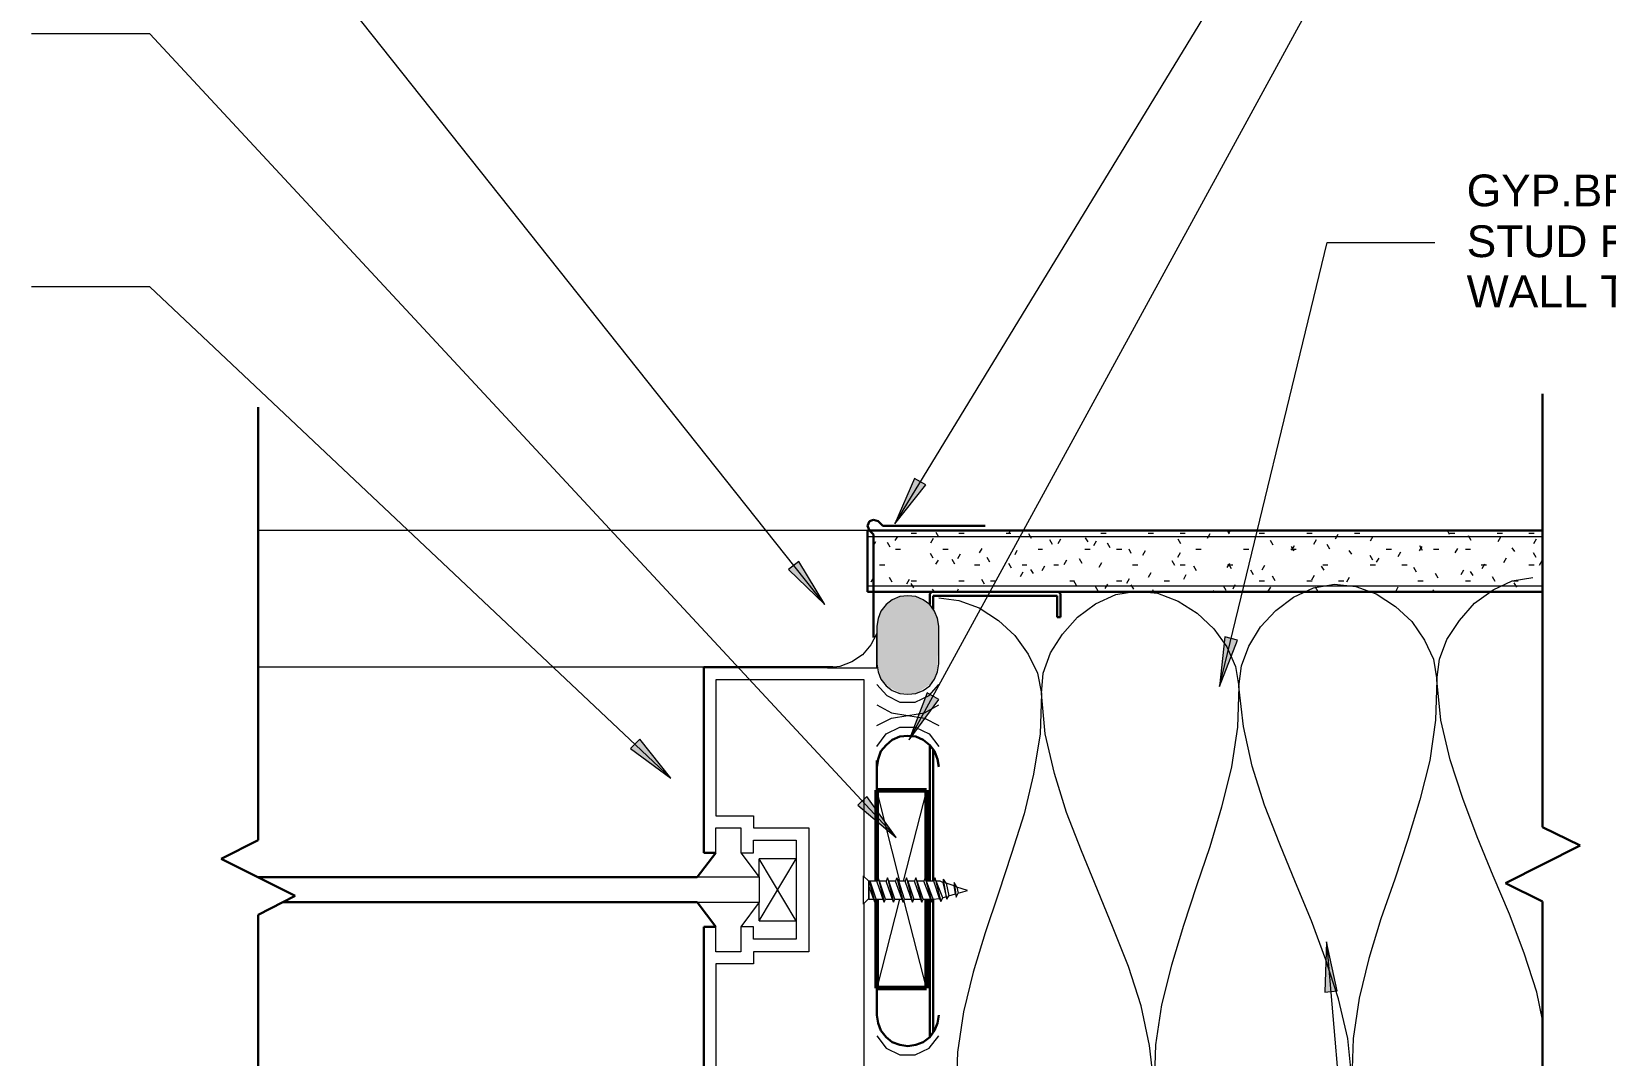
# Model space of a CAD drawing. Header units: inches. Extents: x -6061 to 13621, y -296 to 7483.
# Drawn here: x 5292.8 to 5483.7, y 6949.1 to 7073.3 of the extents above; entities that cross this region are included whole.
import ezdxf
from ezdxf.xclip import XClip

# ---------------------------------------------------------------- set-up
doc = ezdxf.new("R2010")
doc.units = ezdxf.units.IN
doc.header["$MEASUREMENT"] = 0
doc.header["$XCLIPFRAME"] = 0
doc.layers.get('0').update_dxf_attribs({"linetype": 'CONTINUOUS'})
doc.styles.add('Arial$001H0', font='arial.ttf')

# ---------------------------------------------------------------- blocks, each defined once
blk = doc.blocks.new('MF151174_16')
at = {"true_color": 0x7f7f7f}
blk.add_hatch(color=8, dxfattribs=at).paths.add_polyline_path([(659.4686519263934, 112.3103308230018), (662.6436518554266, 112.3103308230018), (662.6436518554266, 114.4693307747444), (659.4686519263934, 114.4693307747444)])
blk = doc.blocks.new('MF151124_13')
at = {"true_color": 0x7f7f7f}
blk.add_hatch(color=8, dxfattribs=at).paths.add_polyline_path([(662.6436518554266, 110.6593308599045), (666.6229850998149, 110.6593308599045), (666.6229850998149, 116.9246640531967), (662.6436518554266, 116.9246640531967)])

msp = doc.modelspace()

# ---------------------------------------------------------------- hatches: boundary and pattern name
at = {"true_color": 0x000007}
for points in [[(5397.524591464081, 7013.587406221273), (5401.288844857746, 7018.312745587789), (5399.927306396207, 7019.113650565165)], [(5389.0349987039, 7003.816365497292), (5385.911469292135, 7009.022247850233), (5384.630021328334, 7008.061161877382)], [(5436.929116350959, 6993.885143777835), (5439.091559789873, 6999.491478619464), (5437.569840332859, 6999.891931108152)], [(5399.286582414306, 6987.397813461092), (5402.890654812497, 6992.283333823083), (5401.449025853221, 6993.084238800458)], [(5370.373912731049, 6982.752564592314), (5366.609659337384, 6987.47790395883), (5365.488392369058, 6986.356636990504)], [(5397.684772459555, 6975.544419795934), (5394.160790559104, 6980.510030655663), (5393.039523590777, 6979.468854185075)], [(5449.903776984443, 6962.8901211534), (5449.663505491229, 6956.803243325347), (5451.185224948244, 6956.963424320821)]]:
    msp.add_hatch(color=7, dxfattribs=at).paths.add_polyline_path(points)

# ---------------------------------------------------------------- linework, layer by layer
at = {"color": 7, "linetype": 'Continuous', "lineweight": 9, "true_color": 0x000007}
for p, q in [((5389.0349987039, 7003.816365497292), (5305.42051906589, 7109.135370022179)), ((5397.524591464081, 7013.587406221273), (5449.98386748218, 7099.604600791409)), ((5399.286582414306, 6987.397813461092), (5449.98386748218, 7080.302790836658)), ((5307.182510016117, 7073.014555542541), (5292.846310921094, 7073.014555542541)), ((5397.684772459555, 6975.544419795934), (5307.182510016117, 7073.014555542541)), ((5436.929116350959, 6993.885143777835), (5449.98386748218, 7047.705958257473)), ((5449.98386748218, 7047.705958257473), (5463.038618613402, 7047.705958257473)), ((5307.182510016117, 7042.339894909057), (5292.846310921094, 7042.339894909057)), ((5370.373912731049, 6982.752564592314), (5307.182510016117, 7042.339894909057)), ((5394.240881056841, 7012.786501243898), (5320.317351645076, 7012.786501243898)), ((5407.135451192587, 7012.786501243898), (5407.05536069485, 7012.706410746161)), ((5411.540428568152, 7012.786501243898), (5411.380247572678, 7012.466139252948)), ((5438.130473817022, 7012.38604875521), (5437.890202323809, 7012.786501243898)), ((5438.21056431476, 7012.786501243898), (5438.050383319284, 7012.546229750686)), ((5457.912826758198, 7012.786501243898), (5457.83273626046, 7012.786501243898)), ((5464.800609563628, 7012.305958257473), (5464.560338070416, 7012.786501243898)), ((5464.800609563628, 7012.786501243898), (5464.720519065891, 7012.706410746161)), ((5473.370292821547, 7012.786501243898), (5473.370292821547, 7012.786501243898)), ((5394.240881056841, 7012.06568676426), (5476.093369744623, 7012.06568676426)), ((5394.320971554578, 7011.505053280097), (5394.240881056841, 7011.585143777835)), ((5395.201967029691, 7011.424962782359), (5394.881605038741, 7010.864329298196)), ((5396.963957979918, 7010.784238800459), (5396.643595988968, 7011.344872284622)), ((5397.844953455031, 7012.06568676426), (5397.524591464081, 7011.585143777835)), ((5399.52685390752, 7012.466139252948), (5400.16757788942, 7012.466139252948)), ((5402.169840332859, 7011.825415271047), (5401.849478341908, 7011.264781786885)), ((5402.890654812497, 7011.985596266522), (5402.570292821547, 7012.546229750686)), ((5405.293369744623, 7012.466139252948), (5405.934093726524, 7012.466139252948)), ((5411.059885581728, 7012.466139252948), (5411.62051906589, 7012.466139252948)), ((5414.103324495755, 7011.825415271047), (5413.782962504804, 7012.38604875521)), ((5416.666220423356, 7011.104600791409), (5416.345858432406, 7011.665234275572)), ((5417.627306396207, 7011.74532477331), (5417.306944405257, 7011.184691289147)), ((5420.991107301184, 7011.424962782359), (5420.670745310234, 7011.905505768786)), ((5421.952193274035, 7011.505053280097), (5421.631831283085, 7010.944419795935)), ((5422.512826758199, 7012.466139252948), (5423.153550740099, 7012.466139252948)), ((5423.634093726524, 7010.704148302721), (5423.313731735574, 7011.264781786885)), ((5428.279342595302, 7012.466139252948), (5428.920066577203, 7012.466139252948)), ((5432.203776984443, 7011.184691289147), (5431.883414993492, 7011.74532477331)), ((5432.123686486705, 7012.466139252948), (5432.764410468606, 7012.466139252948)), ((5435.727758884896, 7012.38604875521), (5435.407396893945, 7011.825415271047)), ((5441.734546215212, 7012.466139252948), (5442.375270197113, 7012.466139252948)), ((5443.416446667701, 7011.024510293671), (5443.09608467675, 7011.585143777835)), ((5445.979342595302, 7010.944419795935), (5445.658980604352, 7010.383786311771)), ((5445.979342595302, 7010.303695814034), (5445.658980604352, 7010.864329298196)), ((5447.501062052316, 7012.466139252948), (5448.141786034216, 7012.466139252948)), ((5448.622329020642, 7011.665234275572), (5448.301967029692, 7011.104600791409)), ((5450.30422947313, 7010.543967307247), (5449.98386748218, 7011.104600791409)), ((5451.265315445981, 7012.305958257473), (5450.944953455031, 7011.74532477331)), ((5453.26757788942, 7012.466139252948), (5453.908301871321, 7012.466139252948)), ((5455.510111826072, 7012.06568676426), (5455.189749835122, 7011.505053280097)), ((5461.436808658651, 7010.864329298196), (5461.116446667701, 7010.303695814034)), ((5461.516899156389, 7010.383786311771), (5461.196537165439, 7010.944419795935)), ((5464.800609563628, 7012.466139252948), (5465.441333545528, 7012.466139252948)), ((5467.443595988968, 7011.585143777835), (5467.123233998018, 7012.145777261998)), ((5470.567125400732, 7012.466139252948), (5471.207849382633, 7012.466139252948)), ((5470.96757788942, 7011.985596266522), (5470.64721589847, 7011.424962782359)), ((5474.411469292135, 7012.466139252948), (5475.052193274036, 7012.466139252948)), ((5475.292464767248, 7011.74532477331), (5474.972102776298, 7011.184691289147)), ((5397.604681961819, 7010.543967307247), (5398.245405943719, 7010.543967307247)), ((5402.169840332859, 7009.422700338921), (5401.849478341908, 7009.983333823084)), ((5402.810564314759, 7009.182428845708), (5402.490202323809, 7008.701885859283)), ((5403.371197798922, 7010.543967307247), (5404.011921780822, 7010.543967307247)), ((5404.812826758198, 7008.701885859283), (5404.492464767249, 7009.262519343445)), ((5405.453550740099, 7009.903243325346), (5405.133188749149, 7009.342609841184)), ((5408.096537165438, 7010.624057804984), (5407.776175174487, 7010.063424320821)), ((5409.057623138289, 7008.942157352496), (5408.737261147338, 7009.502790836658)), ((5412.341333545529, 7010.383786311771), (5412.101062052316, 7009.823152827608)), ((5414.904229473131, 7010.543967307247), (5415.464862957293, 7010.543967307247)), ((5418.348120875846, 7009.182428845708), (5418.027758884895, 7008.621795361545)), ((5420.270292821547, 7008.781976357021), (5419.949930830597, 7009.342609841184)), ((5420.590654812497, 7010.543967307247), (5421.231378794398, 7010.543967307247)), ((5424.4349987039, 7010.543967307247), (5425.0757226858, 7010.543967307247)), ((5426.196989654126, 7009.983333823084), (5425.956718160913, 7010.543967307247)), ((5427.878890106615, 7010.303695814034), (5427.558528115665, 7009.743062329871)), ((5431.482962504804, 7008.541704863807), (5431.162600513854, 7009.102338347971)), ((5432.123686486705, 7010.063424320821), (5431.803324495755, 7009.502790836658)), ((5434.045858432406, 7010.543967307247), (5434.686582414307, 7010.543967307247)), ((5439.812374269511, 7010.543967307247), (5440.453098251411, 7010.543967307247)), ((5445.578890106614, 7010.543967307247), (5446.219614088515, 7010.543967307247)), ((5452.94721589847, 7009.903243325346), (5452.62685390752, 7010.383786311771)), ((5455.510111826072, 7009.182428845708), (5455.189749835122, 7009.743062329871)), ((5456.23092630571, 7009.422700338921), (5455.91056431476, 7008.942157352496)), ((5457.111921780823, 7010.543967307247), (5457.752645762723, 7010.543967307247)), ((5458.873912731049, 7010.143514818559), (5458.553550740099, 7009.582881334396)), ((5462.878437617926, 7010.543967307247), (5463.519161599827, 7010.543967307247)), ((5465.761695536479, 7010.624057804984), (5465.441333545528, 7010.063424320821)), ((5466.722781509329, 7010.543967307247), (5467.36350549123, 7010.543967307247)), ((5471.688392369058, 7009.422700338921), (5471.368030378108, 7008.862066854757)), ((5472.729568839646, 7010.223605316296), (5472.409206848696, 7010.704148302721)), ((5475.292464767248, 7009.502790836658), (5474.972102776298, 7010.063424320821)), ((5476.013279246887, 7009.102338347971), (5475.692917255936, 7008.541704863807)), ((5394.961695536479, 7007.100075904531), (5394.641333545529, 7006.539442420369)), ((5395.682510016117, 7008.621795361545), (5396.323233998018, 7008.621795361545)), ((5397.20422947313, 7006.539442420369), (5396.88386748218, 7007.100075904531)), ((5407.215541690325, 7008.621795361545), (5407.856265672225, 7008.621795361545)), ((5411.700609563628, 7008.221342872857), (5411.380247572678, 7008.781976357021)), ((5413.062148025167, 7007.740799886432), (5412.741786034217, 7007.18016640227)), ((5412.982057527429, 7008.621795361545), (5413.542691011592, 7008.621795361545)), ((5414.343595988968, 7007.580618890957), (5414.023233998018, 7008.061161877382)), ((5415.705134450506, 7008.46161436607), (5415.384772459556, 7007.900980881906)), ((5416.826401418832, 7008.621795361545), (5417.387034902995, 7008.621795361545)), ((5422.592917255936, 7008.862066854757), (5422.272555264985, 7008.301433370595)), ((5426.357170649601, 7008.621795361545), (5426.997894631501, 7008.621795361545)), ((5428.599704586253, 7007.660709388694), (5428.279342595302, 7007.100075904531)), ((5432.123686486705, 7008.621795361545), (5432.764410468606, 7008.621795361545)), ((5432.844500966343, 7007.420437895482), (5432.524138975393, 7006.859804411319)), ((5434.125948930144, 7007.900980881906), (5433.805586939194, 7008.46161436607)), ((5438.130473817022, 7008.781976357021), (5437.810111826071, 7008.301433370595)), ((5437.890202323809, 7008.621795361545), (5438.53092630571, 7008.621795361545)), ((5438.370745310234, 7008.14125237512), (5438.050383319284, 7008.701885859283)), ((5441.013731735574, 7007.420437895482), (5440.693369744624, 7007.981071379645)), ((5442.375270197113, 7008.541704863807), (5442.054908206163, 7007.981071379645)), ((5443.656718160913, 7006.699623415843), (5443.336356169963, 7007.260256900006)), ((5448.382057527429, 7007.340347397744), (5448.061695536479, 7006.779713913582)), ((5449.583414993493, 7007.981071379645), (5449.263053002542, 7008.46161436607)), ((5449.423233998017, 7008.621795361545), (5450.063957979917, 7008.621795361545)), ((5452.62685390752, 7007.100075904531), (5452.306491916569, 7006.539442420369)), ((5455.189749835122, 7008.621795361545), (5455.830473817022, 7008.621795361545)), ((5459.034093726525, 7008.621795361545), (5459.674817708425, 7008.621795361545)), ((5460.79608467675, 7007.740799886432), (5460.4757226858, 7008.301433370595)), ((5463.43907110209, 7007.019985406794), (5463.11870911114, 7007.580618890957)), ((5466.482510016117, 7007.981071379645), (5466.162148025167, 7007.420437895482)), ((5467.68386748218, 7007.340347397744), (5467.36350549123, 7007.82089038417)), ((5468.644953455031, 7008.621795361545), (5469.285677436931, 7008.621795361545)), ((5469.045405943719, 7008.701885859283), (5468.725043952769, 7008.14125237512)), ((5470.32685390752, 7006.619532918106), (5470.006491916569, 7007.18016640227)), ((5472.409206848696, 7006.699623415843), (5474.89201227856, 7007.100075904531)), ((5474.411469292135, 7008.621795361545), (5475.052193274036, 7008.621795361545)), ((5394.240881056841, 7006.058899433943), (5476.093369744623, 7006.058899433943)), ((5399.286582414306, 7006.859804411319), (5398.966220423356, 7006.299170927156)), ((5399.52685390752, 7006.699623415843), (5400.16757788942, 7006.699623415843)), ((5399.84721589847, 7005.818627940731), (5399.52685390752, 7006.379261424894)), ((5402.330021328335, 7005.338084954305), (5402.089749835121, 7005.658446945255)), ((5405.213279246886, 7005.658446945255), (5405.053098251411, 7005.338084954305)), ((5405.293369744623, 7006.699623415843), (5405.934093726524, 7006.699623415843)), ((5408.416899156388, 7006.299170927156), (5408.096537165438, 7006.859804411319)), ((5409.137713636026, 7006.699623415843), (5409.778437617927, 7006.699623415843)), ((5409.538166124714, 7005.338084954305), (5409.458075626977, 7005.338084954305)), ((5418.748573364534, 7006.699623415843), (5419.309206848696, 7006.699623415843)), ((5419.549478341909, 7006.138989931681), (5419.229116350958, 7006.699623415843)), ((5422.192464767248, 7005.418175452043), (5421.872102776298, 7005.978808936205)), ((5423.313731735574, 7006.299170927156), (5422.993369744623, 7005.738537442993)), ((5424.354908206162, 7005.017722963355), (5426.837713636027, 7005.418175452043)), ((5424.4349987039, 7006.699623415843), (5425.0757226858, 7006.699623415843)), ((5425.956718160913, 7006.939894909056), (5425.636356169963, 7006.379261424894)), ((5426.517351645076, 7005.658446945255), (5426.196989654126, 7006.219080429419)), ((5426.837713636027, 7005.418175452043), (5429.400609563629, 7005.17790395883)), ((5428.920066577203, 7005.338084954305), (5428.839976079465, 7005.578356447518)), ((5429.400609563629, 7005.17790395883), (5431.883414993492, 7004.21681798598)), ((5430.201514541004, 7006.699623415843), (5430.842238522904, 7006.699623415843)), ((5436.20830187132, 7005.49826594978), (5436.048120875846, 7005.338084954305)), ((5437.730021328334, 7005.49826594978), (5437.409659337383, 7006.058899433943)), ((5438.771197798922, 7006.219080429419), (5438.53092630571, 7005.658446945255)), ((5441.734546215212, 7006.699623415843), (5442.375270197113, 7006.699623415843)), ((5443.09608467675, 7005.898718438468), (5442.7757226858, 7005.418175452043)), ((5445.899252097564, 7004.697360972405), (5448.301967029692, 7005.818627940731)), ((5447.501062052316, 7006.699623415843), (5448.141786034216, 7006.699623415843)), ((5448.301967029692, 7005.818627940731), (5450.864862957294, 7006.299170927156)), ((5448.862600513854, 7005.338084954305), (5448.542238522904, 7005.898718438468)), ((5450.864862957294, 7006.299170927156), (5453.427758884895, 7005.978808936205)), ((5451.345405943719, 7006.699623415843), (5451.986129925619, 7006.699623415843)), ((5453.427758884895, 7005.978808936205), (5455.91056431476, 7005.097813461092)), ((5455.510111826072, 7005.338084954305), (5455.510111826072, 7005.418175452043)), ((5455.91056431476, 7005.097813461092), (5458.233188749148, 7003.576094004079)), ((5458.553550740099, 7005.898718438468), (5458.233188749148, 7005.338084954305)), ((5460.956265672226, 7006.699623415843), (5461.596989654126, 7006.699623415843)), ((5462.878437617926, 7005.578356447518), (5462.718256622452, 7005.338084954305)), ((5466.722781509329, 7006.699623415843), (5467.36350549123, 7006.699623415843)), ((5467.844048477656, 7003.976546492767), (5470.086582414307, 7005.578356447518)), ((5470.086582414307, 7005.578356447518), (5472.409206848696, 7006.699623415843)), ((5472.489297346434, 7006.699623415843), (5473.130021328334, 7006.699623415843)), ((5472.969840332859, 7005.898718438468), (5472.649478341908, 7006.459351922631)), ((5396.483414993492, 7003.816365497292), (5395.842691011592, 7003.015460519916)), ((5397.20422947313, 7004.376998981455), (5396.483414993492, 7003.816365497292)), ((5398.165315445981, 7004.777451470142), (5397.20422947313, 7004.376998981455)), ((5399.126401418832, 7004.85754196788), (5398.165315445981, 7004.777451470142)), ((5400.087487391683, 7004.777451470142), (5399.126401418832, 7004.85754196788)), ((5400.968482866796, 7004.376998981455), (5400.087487391683, 7004.777451470142)), ((5401.769387844171, 7003.816365497292), (5400.968482866796, 7004.376998981455)), ((5402.330021328335, 7003.015460519916), (5401.769387844171, 7003.816365497292)), ((5402.890654812497, 7004.617270474668), (5405.293369744623, 7004.296908483717)), ((5405.293369744623, 7004.296908483717), (5407.776175174487, 7003.415913008605)), ((5407.776175174487, 7003.415913008605), (5410.098799608877, 7001.89419355159)), ((5419.709659337384, 7002.294646040278), (5421.872102776298, 7003.896455995029)), ((5421.872102776298, 7003.896455995029), (5424.354908206162, 7005.017722963355)), ((5431.883414993492, 7004.21681798598), (5434.206039427881, 7002.775189026704)), ((5443.73680865865, 7003.095551017654), (5445.899252097564, 7004.697360972405)), ((5458.233188749148, 7003.576094004079), (5460.235451192588, 7001.734012556115)), ((5466.001967029692, 7001.89419355159), (5467.844048477656, 7003.976546492767)), ((5395.522329020641, 7002.134465044803), (5395.362148025167, 7001.173379071952)), ((5395.842691011592, 7003.015460519916), (5395.522329020641, 7002.134465044803)), ((5402.730473817022, 7002.134465044803), (5402.330021328335, 7003.015460519916)), ((5402.890654812497, 7001.173379071952), (5402.730473817022, 7002.134465044803)), ((5410.098799608877, 7001.89419355159), (5412.101062052316, 7000.052112103626)), ((5417.86757788942, 7000.212293099102), (5419.709659337384, 7002.294646040278)), ((5434.206039427881, 7002.775189026704), (5436.20830187132, 7000.853017081003)), ((5441.894727210687, 7001.093288574215), (5443.73680865865, 7003.095551017654)), ((5460.235451192588, 7001.734012556115), (5461.757170649601, 6999.491478619464)), ((5464.480247572677, 6999.571569117201), (5466.001967029692, 7001.89419355159)), ((5395.362148025167, 7000.292383596839), (5394.641333545529, 6998.930845135301)), ((5395.362148025167, 7001.173379071952), (5395.362148025167, 6996.608220700911)), ((5395.362148025167, 6996.127677714487), (5395.362148025167, 7000.292383596839)), ((5402.890654812497, 6996.608220700911), (5402.890654812497, 7001.173379071952)), ((5412.101062052316, 7000.052112103626), (5413.702872007067, 6997.809578166974)), ((5416.425948930144, 6997.96975916245), (5417.86757788942, 7000.212293099102)), ((5436.20830187132, 7000.853017081003), (5437.810111826071, 6998.690573642089)), ((5440.453098251411, 6998.770664139825), (5441.894727210687, 7001.093288574215)), ((5461.757170649601, 6999.491478619464), (5462.878437617926, 6997.168854185074)), ((5463.599252097565, 6997.168854185074), (5464.480247572677, 6999.571569117201)), ((5393.60015707494, 6997.729487669238), (5392.318709111139, 6996.848492194124)), ((5394.641333545529, 6998.930845135301), (5393.60015707494, 6997.729487669238)), ((5413.702872007067, 6997.809578166974), (5414.824138975393, 6995.486953732586)), ((5415.544953455031, 6995.486953732586), (5416.425948930144, 6997.96975916245)), ((5437.810111826071, 6998.690573642089), (5438.85128829666, 6996.287858709961)), ((5439.572102776297, 6996.367949207699), (5440.453098251411, 6998.770664139825)), ((5374.378437617926, 6996.207768212224), (5320.317351645076, 6996.207768212224)), ((5390.877080151864, 6996.287858709961), (5389.35536069485, 6996.127677714487)), ((5389.35536069485, 6996.127677714487), (5395.362148025167, 6996.127677714487)), ((5392.318709111139, 6996.848492194124), (5390.877080151864, 6996.287858709961)), ((5395.362148025167, 6996.608220700911), (5395.522329020641, 6995.64713472806)), ((5395.522329020641, 6995.64713472806), (5395.842691011592, 6994.766139252948)), ((5402.330021328335, 6994.766139252948), (5402.730473817022, 6995.64713472806)), ((5402.730473817022, 6995.64713472806), (5402.890654812497, 6996.608220700911)), ((5438.85128829666, 6996.287858709961), (5439.251740785347, 6993.885143777835)), ((5439.251740785347, 6993.885143777835), (5439.572102776297, 6996.367949207699)), ((5462.878437617926, 6997.168854185074), (5463.278890106614, 6994.68604875521)), ((5463.278890106614, 6994.68604875521), (5463.599252097565, 6997.168854185074)), ((5393.840428568154, 6994.68604875521), (5375.820066577203, 6994.68604875521)), ((5375.820066577203, 6994.68604875521), (5375.820066577203, 6978.187406221274)), ((5393.840428568154, 6970.73898993168), (5393.840428568154, 6994.68604875521)), ((5395.362148025167, 6994.125415271047), (5396.56350549123, 6992.763876809509)), ((5395.842691011592, 6994.766139252948), (5396.483414993492, 6993.965234275573)), ((5396.483414993492, 6993.965234275573), (5397.20422947313, 6993.404600791409)), ((5400.968482866796, 6993.404600791409), (5401.769387844171, 6993.965234275573)), ((5401.689297346434, 6992.763876809509), (5402.890654812497, 6994.125415271047)), ((5401.769387844171, 6993.965234275573), (5402.330021328335, 6994.766139252948)), ((5414.824138975393, 6995.486953732586), (5415.304681961818, 6993.004148302722)), ((5415.304681961818, 6993.004148302722), (5415.544953455031, 6995.486953732586)), ((5439.251740785347, 6993.885143777835), (5439.091559789873, 6988.919532918106)), ((5439.812374269511, 6988.999623415844), (5439.251740785347, 6993.885143777835)), ((5463.278890106614, 6994.68604875521), (5463.11870911114, 6989.80052839322)), ((5463.75943309304, 6989.80052839322), (5463.278890106614, 6994.68604875521)), ((5396.56350549123, 6992.763876809509), (5398.165315445981, 6991.962971832134)), ((5397.20422947313, 6993.404600791409), (5398.165315445981, 6993.004148302722)), ((5398.165315445981, 6993.004148302722), (5399.126401418832, 6992.924057804984)), ((5398.165315445981, 6991.962971832134), (5400.007396893945, 6991.962971832134)), ((5399.126401418832, 6992.924057804984), (5400.087487391683, 6993.004148302722)), ((5400.007396893945, 6991.962971832134), (5401.689297346434, 6992.763876809509)), ((5400.087487391683, 6993.004148302722), (5400.968482866796, 6993.404600791409)), ((5415.304681961818, 6993.004148302722), (5415.144500966343, 6988.11862794073)), ((5415.785224948244, 6988.11862794073), (5415.304681961818, 6993.004148302722)), ((5395.362148025167, 6991.642609841183), (5397.124138975392, 6990.681523868332)), ((5395.362148025167, 6989.159804411319), (5397.124138975392, 6990.040799886432)), ((5397.124138975392, 6990.681523868332), (5399.126401418832, 6990.361161877382)), ((5397.124138975392, 6990.040799886432), (5399.126401418832, 6990.361161877382)), ((5399.126401418832, 6990.361161877382), (5401.128663862271, 6990.681523868332)), ((5399.126401418832, 6990.361161877382), (5401.128663862271, 6990.040799886432)), ((5401.128663862271, 6990.681523868332), (5402.890654812497, 6991.642609841183)), ((5401.128663862271, 6990.040799886432), (5402.890654812497, 6989.159804411319)), ((5463.11870911114, 6989.80052839322), (5462.397894631502, 6984.915008031228)), ((5464.880700061366, 6984.995098528966), (5463.75943309304, 6989.80052839322)), ((5395.362148025167, 6986.596908483717), (5396.483414993492, 6988.11862794073)), ((5396.483414993492, 6988.11862794073), (5398.165315445981, 6988.919532918106)), ((5398.165315445981, 6988.919532918106), (5400.007396893945, 6988.919532918106)), ((5400.007396893945, 6988.919532918106), (5401.689297346434, 6988.11862794073)), ((5401.689297346434, 6988.11862794073), (5402.890654812497, 6986.596908483717)), ((5415.144500966343, 6988.11862794073), (5414.343595988968, 6983.23310757874)), ((5416.906491916569, 6983.313198076477), (5415.785224948244, 6988.11862794073)), ((5439.091559789873, 6988.919532918106), (5438.370745310234, 6984.114103053853)), ((5440.853550740099, 6984.19419355159), (5439.812374269511, 6988.999623415844)), ((5438.370745310234, 6984.114103053853), (5437.169387844171, 6979.228582691861)), ((5442.375270197113, 6979.468854185075), (5440.853550740099, 6984.19419355159)), ((5462.397894631502, 6984.915008031228), (5461.196537165439, 6980.109578166976)), ((5466.402419518379, 6980.26975916245), (5464.880700061366, 6984.995098528966)), ((5414.343595988968, 6983.23310757874), (5413.222329020642, 6978.427677714486)), ((5418.348120875846, 6978.587858709961), (5416.906491916569, 6983.313198076477)), ((5398.165315445981, 6970.258446945256), (5395.362148025167, 6981.310935633039)), ((5401.368935355484, 6981.310935633039), (5398.565767934669, 6970.258446945256)), ((5468.164410468606, 6975.624510293672), (5466.402419518379, 6980.26975916245)), ((5413.222329020642, 6978.427677714486), (5411.700609563628, 6973.622247850233)), ((5420.190202323809, 6973.942609841183), (5418.348120875846, 6978.587858709961)), ((5437.169387844171, 6979.228582691861), (5435.727758884896, 6974.423152827609)), ((5444.217351645077, 6974.743514818559), (5442.375270197113, 6979.468854185075)), ((5461.196537165439, 6980.109578166976), (5459.754908206162, 6975.304148302721)), ((5375.820066577203, 6978.187406221274), (5380.385224948243, 6978.187406221274)), ((5375.820066577203, 6976.745777261998), (5378.86350549123, 6976.745777261998)), ((5375.820066577203, 6973.70233834797), (5375.820066577203, 6976.745777261998)), ((5378.86350549123, 6976.745777261998), (5378.86350549123, 6973.70233834797)), ((5380.385224948243, 6978.187406221274), (5380.385224948243, 6976.745777261998)), ((5380.385224948243, 6976.745777261998), (5387.112826758198, 6976.745777261998)), ((5387.112826758198, 6976.745777261998), (5387.112826758198, 6961.688763687337)), ((5380.385224948243, 6975.224057804984), (5385.591107301185, 6975.224057804984)), ((5380.385224948243, 6973.70233834797), (5380.385224948243, 6975.224057804984)), ((5385.591107301185, 6975.224057804984), (5385.591107301185, 6963.21048314435)), ((5446.139523590778, 6970.09826594978), (5444.217351645077, 6974.743514818559)), ((5459.754908206162, 6975.304148302721), (5458.15309825141, 6970.498718438468)), ((5470.086582414307, 6970.899170927156), (5468.164410468606, 6975.624510293672)), ((5378.86350549123, 6973.70233834797), (5380.385224948243, 6973.70233834797)), ((5378.86350549123, 6973.70233834797), (5381.106039427881, 6970.73898993168)), ((5385.591107301185, 6965.453017081002), (5381.106039427881, 6972.981523868332)), ((5381.106039427881, 6965.453017081002), (5385.591107301185, 6972.981523868332)), ((5385.591107301185, 6972.981523868332), (5381.106039427881, 6972.981523868332)), ((5381.106039427881, 6970.73898993168), (5381.106039427881, 6972.981523868332)), ((5411.700609563628, 6973.622247850233), (5410.098799608877, 6968.816817985979)), ((5422.112374269511, 6969.217270474667), (5420.190202323809, 6973.942609841183)), ((5435.727758884896, 6974.423152827609), (5434.125948930144, 6969.697813461093)), ((5381.106039427881, 6970.73898993168), (5373.577532640551, 6970.73898993168)), ((5381.106039427881, 6970.73898993168), (5381.106039427881, 6967.695551017654)), ((5394.401062052316, 6970.258446945256), (5393.680247572678, 6970.899170927156)), ((5393.680247572678, 6970.899170927156), (5393.680247572678, 6967.455279524441)), ((5472.088844857746, 6966.253922058378), (5470.086582414307, 6970.899170927156)), ((5394.401062052316, 6970.258446945256), (5394.401062052316, 6968.096003506342)), ((5395.362148025167, 6970.258446945256), (5394.401062052316, 6970.258446945256)), ((5394.401062052316, 6968.176094004079), (5394.401062052316, 6970.258446945256)), ((5395.121876531954, 6967.695551017654), (5394.401062052316, 6969.697813461093)), ((5394.481152550054, 6970.178356447518), (5395.121876531954, 6967.695551017654)), ((5395.282057527429, 6968.096003506342), (5394.561243047791, 6970.258446945256)), ((5395.522329020641, 6970.658899433944), (5395.362148025167, 6970.258446945256)), ((5396.24314350028, 6967.695551017654), (5395.362148025167, 6970.258446945256)), ((5395.682510016117, 6970.258446945256), (5395.522329020641, 6970.658899433944)), ((5395.522329020641, 6970.658899433944), (5396.24314350028, 6967.695551017654)), ((5396.483414993492, 6970.258446945256), (5395.682510016117, 6970.258446945256)), ((5396.403324495755, 6968.096003506342), (5395.682510016117, 6970.258446945256)), ((5396.643595988968, 6970.658899433944), (5396.483414993492, 6970.258446945256)), ((5397.364410468605, 6967.695551017654), (5396.483414993492, 6970.258446945256)), ((5396.803776984443, 6970.258446945256), (5396.643595988968, 6970.658899433944)), ((5396.643595988968, 6970.658899433944), (5397.364410468605, 6967.695551017654)), ((5397.604681961819, 6970.258446945256), (5396.803776984443, 6970.258446945256)), ((5397.524591464081, 6968.096003506342), (5396.803776984443, 6970.258446945256)), ((5397.764862957293, 6970.658899433944), (5397.604681961819, 6970.258446945256)), ((5398.565767934669, 6967.695551017654), (5397.604681961819, 6970.258446945256)), ((5398.005134450506, 6970.258446945256), (5397.764862957293, 6970.658899433944)), ((5397.764862957293, 6970.658899433944), (5398.565767934669, 6967.695551017654)), ((5398.806039427882, 6970.258446945256), (5398.005134450506, 6970.258446945256)), ((5398.725948930144, 6968.096003506342), (5398.005134450506, 6970.258446945256)), ((5398.966220423356, 6970.658899433944), (5398.806039427882, 6970.258446945256)), ((5399.687034902995, 6967.695551017654), (5398.806039427882, 6970.258446945256)), ((5399.126401418832, 6970.258446945256), (5398.966220423356, 6970.658899433944)), ((5398.966220423356, 6970.658899433944), (5399.687034902995, 6967.695551017654)), ((5399.927306396207, 6970.258446945256), (5399.126401418832, 6970.258446945256)), ((5399.126401418832, 6970.258446945256), (5399.84721589847, 6968.096003506342)), ((5400.087487391683, 6970.658899433944), (5399.927306396207, 6970.258446945256)), ((5400.808301871321, 6967.695551017654), (5399.927306396207, 6970.258446945256)), ((5400.247668387157, 6970.258446945256), (5400.087487391683, 6970.658899433944)), ((5400.087487391683, 6970.658899433944), (5400.808301871321, 6967.695551017654)), ((5401.048573364533, 6970.258446945256), (5400.247668387157, 6970.258446945256)), ((5400.968482866796, 6968.096003506342), (5400.247668387157, 6970.258446945256)), ((5401.208754360008, 6970.658899433944), (5401.048573364533, 6970.258446945256)), ((5402.009659337384, 6967.695551017654), (5401.048573364533, 6970.258446945256)), ((5401.368935355484, 6970.258446945256), (5401.208754360008, 6970.658899433944)), ((5401.208754360008, 6970.658899433944), (5402.009659337384, 6967.695551017654)), ((5402.249930830597, 6970.258446945256), (5401.368935355484, 6970.258446945256)), ((5402.169840332859, 6968.096003506342), (5401.368935355484, 6970.258446945256)), ((5402.410111826071, 6970.658899433944), (5402.249930830597, 6970.258446945256)), ((5402.970745310235, 6968.176094004079), (5402.249930830597, 6970.258446945256)), ((5402.570292821547, 6970.258446945256), (5402.410111826071, 6970.658899433944)), ((5402.410111826071, 6970.658899433944), (5403.13092630571, 6967.775641515391)), ((5403.050835807971, 6970.258446945256), (5402.570292821547, 6970.258446945256)), ((5403.371197798922, 6968.256184501817), (5402.570292821547, 6970.258446945256)), ((5403.371197798922, 6970.09826594978), (5403.050835807971, 6970.258446945256)), ((5403.45128829666, 6970.498718438468), (5403.371197798922, 6970.09826594978)), ((5403.371197798922, 6970.09826594978), (5403.851740785348, 6968.096003506342)), ((5403.77165028761, 6970.018175452043), (5403.45128829666, 6970.498718438468)), ((5403.851740785348, 6968.096003506342), (5403.45128829666, 6970.498718438468)), ((5404.732736260461, 6969.697813461093), (5403.77165028761, 6970.018175452043)), ((5403.77165028761, 6970.018175452043), (5404.09201227856, 6968.496455995029)), ((5405.053098251411, 6969.537632465617), (5404.732736260461, 6970.09826594978)), ((5404.732736260461, 6970.09826594978), (5404.732736260461, 6969.697813461093)), ((5404.732736260461, 6970.09826594978), (5404.973007753673, 6968.336274999554)), ((5404.892917255936, 6968.736727488242), (5404.732736260461, 6969.697813461093)), ((5404.973007753673, 6968.336274999554), (5405.213279246886, 6968.816817985979)), ((5406.334546215212, 6969.137179976929), (5405.053098251411, 6969.537632465617)), ((5405.053098251411, 6969.537632465617), (5405.213279246886, 6968.816817985979)), ((5405.213279246886, 6968.816817985979), (5406.334546215212, 6969.137179976929)), ((5410.098799608877, 6968.816817985979), (5408.496989654126, 6964.011388121726)), ((5424.034546215212, 6964.572021605889), (5422.112374269511, 6969.217270474667)), ((5434.125948930144, 6969.697813461093), (5432.524138975393, 6964.892383596839)), ((5448.061695536479, 6965.453017081002), (5446.139523590778, 6970.09826594978)), ((5458.15309825141, 6970.498718438468), (5456.471197798923, 6965.693288574215)), ((5373.577532640551, 6967.695551017654), (5381.106039427881, 6967.695551017654)), ((5381.106039427881, 6967.695551017654), (5378.86350549123, 6964.732202601364)), ((5381.106039427881, 6965.453017081002), (5381.106039427881, 6967.695551017654)), ((5393.680247572678, 6967.455279524441), (5394.401062052316, 6968.176094004079)), ((5393.840428568154, 6943.668401696386), (5393.840428568154, 6967.615460519916)), ((5394.401062052316, 6968.096003506342), (5394.961695536479, 6968.096003506342)), ((5394.961695536479, 6968.096003506342), (5395.121876531954, 6967.695551017654)), ((5395.121876531954, 6967.695551017654), (5395.282057527429, 6968.096003506342)), ((5395.282057527429, 6968.096003506342), (5396.082962504805, 6968.096003506342)), ((5398.085224948243, 6968.096003506342), (5395.362148025167, 6957.283786311771)), ((5396.082962504805, 6968.096003506342), (5396.24314350028, 6967.695551017654)), ((5396.24314350028, 6967.695551017654), (5396.403324495755, 6968.096003506342)), ((5396.403324495755, 6968.096003506342), (5397.284319970868, 6968.096003506342)), ((5397.284319970868, 6968.096003506342), (5397.364410468605, 6967.695551017654)), ((5397.364410468605, 6967.695551017654), (5397.524591464081, 6968.096003506342)), ((5397.524591464081, 6968.096003506342), (5398.405586939194, 6968.096003506342)), ((5398.405586939194, 6968.096003506342), (5398.565767934669, 6967.695551017654)), ((5398.565767934669, 6967.695551017654), (5398.725948930144, 6968.096003506342)), ((5401.368935355484, 6957.283786311771), (5398.645858432406, 6968.015913008604)), ((5398.725948930144, 6968.096003506342), (5399.52685390752, 6968.096003506342)), ((5399.52685390752, 6968.096003506342), (5399.687034902995, 6967.695551017654)), ((5399.687034902995, 6967.695551017654), (5399.84721589847, 6968.096003506342)), ((5399.84721589847, 6968.096003506342), (5400.648120875845, 6968.096003506342)), ((5400.648120875845, 6968.096003506342), (5400.808301871321, 6967.695551017654)), ((5400.808301871321, 6967.695551017654), (5400.968482866796, 6968.096003506342)), ((5400.968482866796, 6968.096003506342), (5401.849478341908, 6968.096003506342)), ((5401.849478341908, 6968.096003506342), (5402.009659337384, 6967.695551017654)), ((5402.009659337384, 6967.695551017654), (5402.169840332859, 6968.096003506342)), ((5402.169840332859, 6968.096003506342), (5402.970745310235, 6968.176094004079)), ((5402.970745310235, 6968.176094004079), (5403.13092630571, 6967.775641515391)), ((5403.13092630571, 6967.775641515391), (5403.371197798922, 6968.256184501817)), ((5403.371197798922, 6968.256184501817), (5403.77165028761, 6968.416365497292)), ((5403.77165028761, 6968.496455995029), (5403.851740785348, 6968.096003506342)), ((5403.851740785348, 6968.096003506342), (5404.09201227856, 6968.496455995029)), ((5404.09201227856, 6968.496455995029), (5404.892917255936, 6968.736727488242)), ((5404.892917255936, 6968.736727488242), (5404.973007753673, 6968.336274999554)), ((5381.106039427881, 6965.453017081002), (5385.591107301185, 6965.453017081002)), ((5449.823686486705, 6960.727677714486), (5448.061695536479, 6965.453017081002)), ((5456.471197798923, 6965.693288574215), (5455.029568839646, 6960.887858709961)), ((5473.850835807973, 6961.528582691862), (5472.088844857746, 6966.253922058378)), ((5375.820066577203, 6961.688763687337), (5375.820066577203, 6964.732202601364)), ((5380.385224948243, 6964.732202601364), (5378.86350549123, 6964.732202601364)), ((5378.86350549123, 6964.732202601364), (5378.86350549123, 6961.688763687337)), ((5380.385224948243, 6963.21048314435), (5380.385224948243, 6964.732202601364)), ((5385.591107301185, 6963.21048314435), (5380.385224948243, 6963.21048314435)), ((5408.496989654126, 6964.011388121726), (5407.05536069485, 6959.205958257473)), ((5425.876627663176, 6959.926772737111), (5424.034546215212, 6964.572021605889)), ((5432.524138975393, 6964.892383596839), (5431.082510016116, 6960.086953732585)), ((5378.86350549123, 6961.688763687337), (5375.820066577203, 6961.688763687337)), ((5380.385224948243, 6961.688763687337), (5380.385224948243, 6960.247134728061)), ((5387.112826758198, 6961.688763687337), (5380.385224948243, 6961.688763687337)), ((5449.903776984443, 6962.8901211534), (5456.471197798923, 6884.56161436607)), ((5475.372555264986, 6956.803243325347), (5473.850835807973, 6961.528582691862)), ((5375.820066577203, 6960.247134728061), (5375.820066577203, 6943.668401696386)), ((5380.385224948243, 6960.247134728061), (5375.820066577203, 6960.247134728061)), ((5427.398347120189, 6955.121342872857), (5425.876627663176, 6959.926772737111)), ((5431.082510016116, 6960.086953732585), (5429.881152550053, 6955.281523868332)), ((5451.345405943719, 6956.00233834797), (5449.823686486705, 6960.727677714486)), ((5455.029568839646, 6960.887858709961), (5453.828211373583, 6956.082428845708)), ((5407.05536069485, 6959.205958257473), (5405.854003228786, 6954.400528393219)), ((5452.466672912044, 6951.196908483716), (5451.345405943719, 6956.00233834797)), ((5453.828211373583, 6956.082428845708), (5453.107396893945, 6951.196908483716)), ((5476.093369744623, 6953.439442420369), (5475.372555264986, 6956.803243325347)), ((5405.854003228786, 6954.400528393219), (5405.133188749149, 6949.515008031229)), ((5428.439523590778, 6950.315913008604), (5427.398347120189, 6955.121342872857)), ((5429.881152550053, 6955.281523868332), (5429.160338070415, 6950.396003506341)), ((5395.362148025167, 6951.517270474667), (5396.483414993492, 6949.995551017653)), ((5396.483414993492, 6949.995551017653), (5398.165315445981, 6949.194646040278)), ((5400.007396893945, 6949.194646040278), (5401.689297346434, 6949.995551017653)), ((5401.689297346434, 6949.995551017653), (5402.890654812497, 6951.517270474667)), ((5429.000157074941, 6945.430392646613), (5428.439523590778, 6950.315913008604)), ((5429.160338070415, 6950.396003506341), (5429.000157074941, 6945.430392646613)), ((5452.94721589847, 6946.311388121726), (5452.466672912044, 6951.196908483716)), ((5453.107396893945, 6951.196908483716), (5452.94721589847, 6946.311388121726)), ((5398.165315445981, 6949.194646040278), (5400.007396893945, 6949.194646040278)), ((5405.133188749149, 6949.515008031229), (5404.973007753673, 6944.629487669237))]:
    msp.add_line(p, q, dxfattribs=at)
at = {"color": 7, "linetype": 'Continuous', "lineweight": 30, "true_color": 0x000007}
for p, q in [((5476.093369744623, 7020.315008031228), (5476.093369744623, 7029.365234275572)), ((5320.317351645076, 7018.713198076477), (5320.317351645076, 7027.763424320821)), ((5320.317351645076, 6975.224057804984), (5320.317351645076, 7018.713198076477)), ((5476.093369744623, 7020.315008031228), (5476.093369744623, 6976.825867759735)), ((5394.481152550054, 7013.907768212224), (5394.240881056841, 7013.347134728061)), ((5394.240881056841, 7013.347134728061), (5394.481152550054, 7012.786501243898)), ((5476.093369744623, 7012.786501243898), (5394.240881056841, 7012.786501243898)), ((5394.240881056841, 7012.786501243898), (5394.240881056841, 7005.338084954305)), ((5394.961695536479, 7014.067949207699), (5394.481152550054, 7013.907768212224)), ((5394.481152550054, 7012.786501243898), (5394.961695536479, 7012.305958257473)), ((5395.522329020641, 7013.907768212224), (5394.961695536479, 7014.067949207699)), ((5396.082962504805, 7013.347134728061), (5395.522329020641, 7013.907768212224)), ((5408.496989654126, 7013.347134728061), (5396.082962504805, 7013.347134728061)), ((5476.093369744623, 7005.338084954305), (5476.093369744623, 7012.786501243898)), ((5394.961695536479, 7012.305958257473), (5394.961695536479, 6999.811840610414)), ((5394.240881056841, 7005.338084954305), (5476.093369744623, 7005.338084954305)), ((5401.849478341908, 7005.17790395883), (5401.769387844171, 7005.097813461092)), ((5401.769387844171, 7005.097813461092), (5401.769387844171, 7005.017722963355)), ((5401.929568839646, 7005.257994456568), (5401.849478341908, 7005.17790395883)), ((5402.009659337384, 7005.338084954305), (5401.929568839646, 7005.257994456568)), ((5402.169840332859, 7005.338084954305), (5402.009659337384, 7005.338084954305)), ((5417.306944405257, 7005.338084954305), (5402.169840332859, 7005.338084954305)), ((5417.387034902995, 7005.338084954305), (5417.306944405257, 7005.338084954305)), ((5417.467125400732, 7005.257994456568), (5417.387034902995, 7005.338084954305)), ((5417.547215898469, 7005.17790395883), (5417.467125400732, 7005.257994456568)), ((5417.627306396207, 7005.097813461092), (5417.547215898469, 7005.17790395883)), ((5417.627306396207, 7005.017722963355), (5417.627306396207, 7005.097813461092)), ((5401.769387844171, 7005.017722963355), (5401.769387844171, 7004.937632465617)), ((5401.769387844171, 7004.937632465617), (5401.769387844171, 7003.816365497292)), ((5402.169840332859, 7003.255732013129), (5402.169840332859, 7004.85754196788)), ((5402.169840332859, 7004.85754196788), (5417.226853907519, 7004.85754196788)), ((5417.226853907519, 7004.85754196788), (5417.226853907519, 7002.294646040278)), ((5417.627306396207, 7004.937632465617), (5417.627306396207, 7005.017722963355)), ((5417.627306396207, 7002.294646040278), (5417.627306396207, 7004.937632465617)), ((5417.226853907519, 7002.294646040278), (5417.627306396207, 7002.294646040278)), ((5390.076175174489, 6996.207768212224), (5374.378437617926, 6996.207768212224)), ((5374.378437617926, 6996.207768212224), (5374.378437617926, 6973.70233834797)), ((5395.522329020641, 6985.075189026704), (5395.842691011592, 6986.036274999555)), ((5395.842691011592, 6986.036274999555), (5396.483414993492, 6986.757089479192)), ((5396.483414993492, 6986.757089479192), (5397.20422947313, 6987.397813461092)), ((5397.20422947313, 6987.397813461092), (5398.165315445981, 6987.79826594978)), ((5398.165315445981, 6987.79826594978), (5399.126401418832, 6987.878356447518)), ((5399.126401418832, 6987.878356447518), (5400.087487391683, 6987.79826594978)), ((5400.087487391683, 6987.79826594978), (5400.968482866796, 6987.397813461092)), ((5400.968482866796, 6987.397813461092), (5401.769387844171, 6986.757089479192)), ((5401.769387844171, 6986.757089479192), (5401.769387844171, 6970.258446945256)), ((5401.769387844171, 6986.757089479192), (5402.330021328335, 6986.036274999555)), ((5402.169840332859, 6970.258446945256), (5402.169840332859, 6986.276546492767)), ((5402.330021328335, 6986.036274999555), (5402.730473817022, 6985.075189026704)), ((5395.362148025167, 6984.114103053853), (5395.522329020641, 6985.075189026704)), ((5395.362148025167, 6970.258446945256), (5395.362148025167, 6984.915008031228)), ((5402.730473817022, 6985.075189026704), (5402.890654812497, 6984.114103053853)), ((5476.093369744623, 6976.825867759735), (5480.658528115664, 6974.583333823084)), ((5315.832283771773, 6972.981523868332), (5320.317351645076, 6975.224057804984)), ((5480.658528115664, 6974.583333823084), (5471.608301871321, 6970.018175452043)), ((5324.802419518379, 6968.496455995029), (5315.832283771773, 6972.981523868332)), ((5375.820066577203, 6973.70233834797), (5373.577532640551, 6970.73898993168)), ((5374.378437617926, 6973.70233834797), (5375.820066577203, 6973.70233834797)), ((5350.35128829666, 6970.73898993168), (5320.317351645076, 6970.73898993168)), ((5373.577532640551, 6970.73898993168), (5350.35128829666, 6970.73898993168)), ((5471.608301871321, 6970.018175452043), (5476.093369744623, 6967.775641515391)), ((5320.317351645076, 6966.17383156064), (5324.802419518379, 6968.496455995029)), ((5350.35128829666, 6967.695551017654), (5323.360790559103, 6967.695551017654)), ((5350.35128829666, 6967.695551017654), (5373.577532640551, 6967.695551017654)), ((5373.577532640551, 6967.695551017654), (5375.820066577203, 6964.732202601364)), ((5395.362148025167, 6954.000075904532), (5395.362148025167, 6968.096003506342)), ((5401.769387844171, 6968.096003506342), (5401.769387844171, 6951.357089479192)), ((5402.169840332859, 6951.917722963355), (5402.169840332859, 6968.096003506342)), ((5476.093369744623, 6967.775641515391), (5476.093369744623, 6924.286501243898)), ((5320.317351645076, 6922.684691289147), (5320.317351645076, 6966.17383156064)), ((5375.820066577203, 6964.732202601364), (5374.378437617926, 6964.732202601364)), ((5374.378437617926, 6964.732202601364), (5374.378437617926, 6942.226772737111)), ((5395.522329020641, 6953.038989931681), (5395.362148025167, 6954.000075904532)), ((5402.890654812497, 6954.000075904532), (5402.730473817022, 6953.038989931681)), ((5395.842691011592, 6952.157994456567), (5395.522329020641, 6953.038989931681)), ((5396.483414993492, 6951.357089479192), (5395.842691011592, 6952.157994456567)), ((5402.330021328335, 6952.157994456567), (5401.769387844171, 6951.357089479192)), ((5402.730473817022, 6953.038989931681), (5402.330021328335, 6952.157994456567)), ((5397.20422947313, 6950.716365497292), (5396.483414993492, 6951.357089479192)), ((5398.165315445981, 6950.396003506341), (5397.20422947313, 6950.716365497292)), ((5399.126401418832, 6950.235822510866), (5398.165315445981, 6950.396003506341)), ((5400.087487391683, 6950.396003506341), (5399.126401418832, 6950.235822510866)), ((5400.968482866796, 6950.716365497292), (5400.087487391683, 6950.396003506341)), ((5401.769387844171, 6951.357089479192), (5400.968482866796, 6950.716365497292))]:
    msp.add_line(p, q, dxfattribs=at)
at = {"color": 7, "linetype": 'Continuous', "lineweight": 60, "true_color": 0x000007}
for p, q in [((5395.362148025167, 6981.310935633039), (5401.368935355484, 6981.310935633039)), ((5395.362148025167, 6970.258446945256), (5395.362148025167, 6981.310935633039)), ((5401.368935355484, 6981.310935633039), (5401.368935355484, 6970.338537442993)), ((5395.362148025167, 6957.283786311771), (5395.362148025167, 6968.096003506342)), ((5401.368935355484, 6968.096003506342), (5401.368935355484, 6957.283786311771)), ((5401.368935355484, 6957.283786311771), (5395.362148025167, 6957.283786311771))]:
    msp.add_line(p, q, dxfattribs=at)
at = {"color": 7, "linetype": 'Continuous', "lineweight": 9, "true_color": 0x000007}
for points in [[(5397.524591464081, 7013.587406221273), (5401.288844857746, 7018.312745587789), (5399.927306396207, 7019.113650565165)], [(5389.0349987039, 7003.816365497292), (5385.911469292135, 7009.022247850233), (5384.630021328334, 7008.061161877382)], [(5436.929116350959, 6993.885143777835), (5439.091559789873, 6999.491478619464), (5437.569840332859, 6999.891931108152)], [(5399.286582414306, 6987.397813461092), (5402.890654812497, 6992.283333823083), (5401.449025853221, 6993.084238800458)], [(5370.373912731049, 6982.752564592314), (5366.609659337384, 6987.47790395883), (5365.488392369058, 6986.356636990504)], [(5397.684772459555, 6975.544419795934), (5394.160790559104, 6980.510030655663), (5393.039523590777, 6979.468854185075)], [(5449.903776984443, 6962.8901211534), (5449.663505491229, 6956.803243325347), (5451.185224948244, 6956.963424320821)]]:
    msp.add_lwpolyline(points, close=True, dxfattribs=at)

# ---------------------------------------------------------------- block references
at = {"color": 7, "true_color": 0xffffff}
ref = msp.add_blockref('MF151124_13', (4141.705586939193, 6783.647587216748), dxfattribs=dict(at, xscale=1.8919015636469, yscale=1.8919015636469, zscale=1.8919015636469))
XClip(ref).set_block_clipping_path([(664.1253184889754, 116.9246640531967), (663.2363185088461, 116.4166640645514), (662.8976518497492, 115.9933307406803), (662.6436518554266, 115.0196640957768), (662.6436518554266, 112.5643308173244), (662.9399851821363, 111.5906641724209), (663.4056518383945, 111.0826641837756), (664.1253184889754, 110.7016641922916), (665.1413184662661, 110.6593308599045), (666.1149851111695, 111.2943308457111), (666.5383184350407, 112.0986641610662), (666.5806517674278, 115.485330752035), (666.1573184435566, 116.2896640673901), (665.2683184634274, 116.8823307208096), (665.1413184662661, 116.9246640531967)])
ref = msp.add_blockref('MF151174_16', (4141.705586939193, 6783.647587216748), dxfattribs=dict(at, xscale=1.8919015636469, yscale=1.8919015636469, zscale=1.8919015636469))
XClip(ref).set_block_clipping_path([(662.6013185230395, 114.4693307747444), (662.2203185315554, 113.7073307917764), (661.6276518781359, 113.1146641383569), (660.5269852360711, 112.5219974849373), (659.4686519263934, 112.3526641553889), (662.6436518554266, 112.3103308230018), (662.6436518554266, 114.4693307747444)])

# ---------------------------------------------------------------- texts
at = {"color": 7, "true_color": 0x000007, "style": 'Arial$001H0'}
for s, height, p in [('GYP.BRD. ON METAL ', 3.850306047043452, (5466.882470025312, 7052.110826704619)), ('STUD FRAMING. SEE ', 3.850140905785136, (5466.882470025312, 7045.943860884099)), ('WALL TYPES.', 3.862552752016455, (5466.882470025312, 7039.856984817883))]:
    msp.add_text(s, height=height, dxfattribs=at).set_placement(p)

doc.saveas('drawing.dxf')
